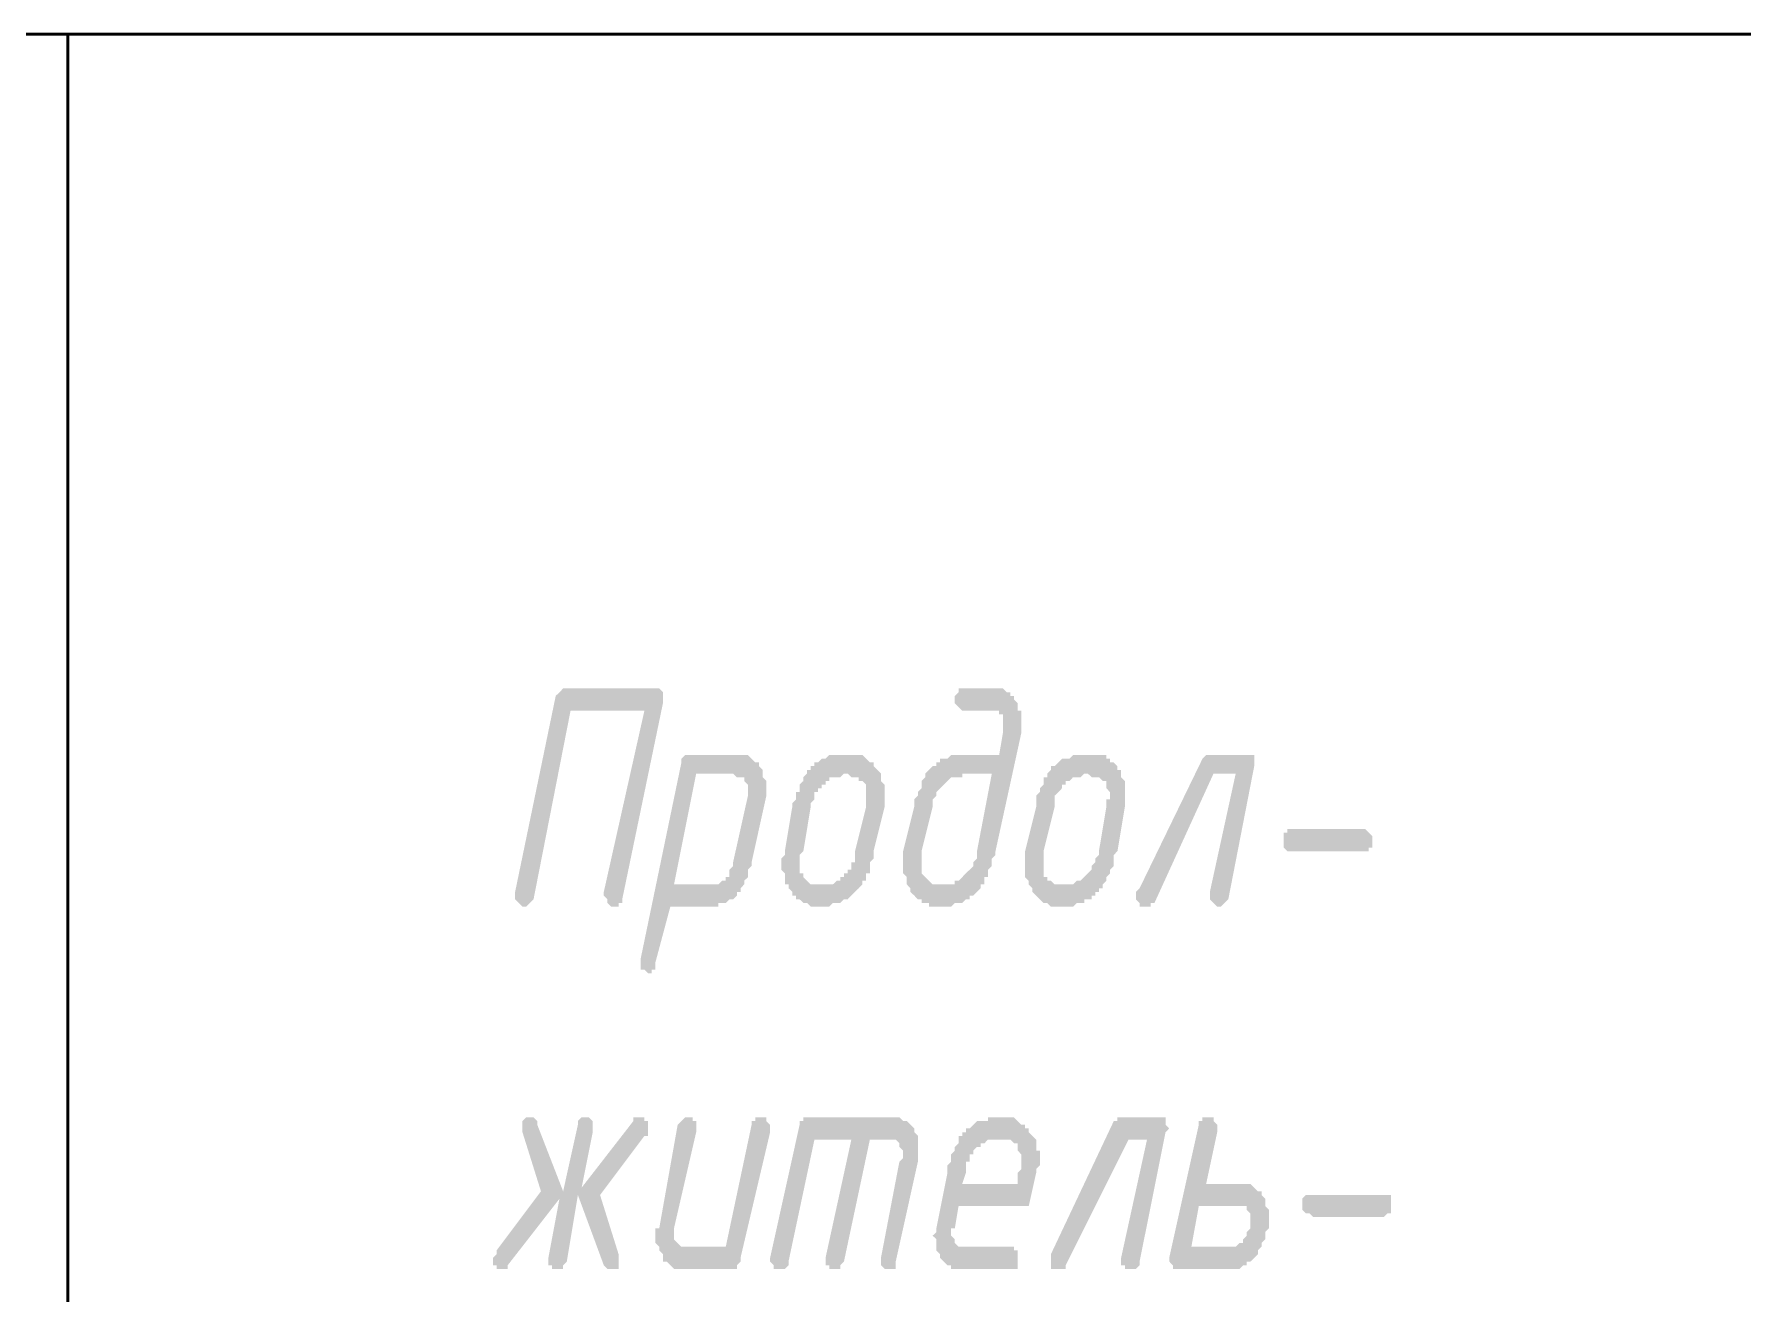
# Model space of a CAD drawing. Header units: millimetres. Extents: x 2279 to 5236, y 896 to 2828.
# Drawn here: x 3882.24 to 3901.82, y 993.18 to 1007.61 of the extents above; entities that cross this region are included whole.
import ezdxf

# ---------------------------------------------------------------- set-up
doc = ezdxf.new("R2010")
doc.units = ezdxf.units.MM
doc.layers.add('PDF _!!ТОНКАЯ', color=7, linetype='Continuous')

msp = doc.modelspace()

# ---------------------------------------------------------------- hatches: boundary and pattern name
at = {"layer": 'PDF _!!ТОНКАЯ', "transparency": 33554559}
for points in [[(3889.232, 999.86), (3888.386, 999.86), (3887.962, 997.7), (3887.92, 997.658), (3887.92, 997.658), (3887.878, 997.616), (3887.878, 997.616), (3887.835, 997.616), (3887.835, 997.616), (3887.793, 997.658), (3887.793, 997.658), (3887.751, 997.7), (3887.751, 997.743), (3887.751, 997.743), (3887.751, 997.785), (3887.751, 997.785), (3888.216, 1000.029), (3888.259, 1000.071), (3888.259, 1000.071), (3888.301, 1000.114), (3888.301, 1000.114), (3888.343, 1000.114), (3889.359, 1000.114), (3889.402, 1000.114), (3889.402, 1000.114), (3889.444, 1000.071), (3889.444, 1000.071), (3889.444, 1000.029), (3889.444, 999.987), (3889.444, 999.944), (3889.444, 999.944), (3888.978, 997.7), (3888.978, 997.658), (3888.936, 997.658), (3888.936, 997.616), (3888.894, 997.616), (3888.894, 997.616), (3888.851, 997.616), (3888.809, 997.658), (3888.809, 997.658), (3888.809, 997.7), (3888.767, 997.743), (3888.767, 997.743), (3888.767, 997.785), (3888.767, 997.785)], [(3896.133, 999.352), (3896.175, 999.352), (3896.175, 999.352), (3896.218, 999.352), (3896.218, 999.309), (3896.218, 999.267), (3896.218, 999.267), (3896.218, 999.225), (3896.218, 999.225), (3895.921, 997.7), (3895.879, 997.658), (3895.879, 997.658), (3895.837, 997.616), (3895.837, 997.616), (3895.794, 997.616), (3895.794, 997.616), (3895.752, 997.658), (3895.752, 997.658), (3895.71, 997.7), (3895.71, 997.743), (3895.71, 997.743), (3895.71, 997.785), (3895.71, 997.785), (3896.006, 999.14), (3895.752, 999.14), (3895.075, 997.658), (3895.032, 997.658), (3895.032, 997.616), (3894.99, 997.616), (3894.99, 997.616), (3894.948, 997.616), (3894.905, 997.616), (3894.905, 997.658), (3894.905, 997.658), (3894.863, 997.7), (3894.863, 997.743), (3894.863, 997.785), (3894.905, 997.827), (3895.625, 999.309), (3895.667, 999.352), (3895.667, 999.352), (3895.71, 999.352), (3895.71, 999.352)], [(3897.445, 998.251), (3896.641, 998.251), (3896.599, 998.251), (3896.599, 998.251), (3896.556, 998.293), (3896.556, 998.293), (3896.556, 998.335), (3896.556, 998.378), (3896.556, 998.42), (3896.556, 998.42), (3896.556, 998.462), (3896.599, 998.462), (3896.599, 998.505), (3896.641, 998.505), (3897.445, 998.505), (3897.488, 998.505), (3897.53, 998.462), (3897.53, 998.462), (3897.572, 998.42), (3897.572, 998.42), (3897.572, 998.378), (3897.572, 998.335), (3897.572, 998.293), (3897.53, 998.293), (3897.53, 998.251), (3897.488, 998.251), (3897.445, 998.251)], [(3888.47, 994.314), (3888.343, 993.552), (3888.301, 993.509), (3888.301, 993.467), (3888.259, 993.467), (3888.259, 993.467), (3888.216, 993.467), (3888.216, 993.467), (3888.174, 993.467), (3888.174, 993.509), (3888.132, 993.509), (3888.132, 993.552), (3888.132, 993.594), (3888.132, 993.594), (3888.132, 993.594), (3888.259, 994.271), (3887.666, 993.509), (3887.666, 993.467), (3887.624, 993.467), (3887.624, 993.467), (3887.581, 993.467), (3887.539, 993.467), (3887.539, 993.509), (3887.497, 993.509), (3887.497, 993.552), (3887.497, 993.594), (3887.497, 993.594), (3887.539, 993.636), (3887.539, 993.679), (3888.047, 994.356), (3887.835, 995.033), (3887.835, 995.076), (3887.835, 995.076), (3887.835, 995.118), (3887.835, 995.16), (3887.835, 995.16), (3887.878, 995.203), (3887.92, 995.203), (3887.92, 995.203), (3887.962, 995.203), (3887.962, 995.203), (3888.005, 995.16), (3888.005, 995.118), (3888.005, 995.118), (3888.301, 994.356), (3888.47, 995.118), (3888.47, 995.16), (3888.47, 995.16), (3888.513, 995.203), (3888.513, 995.203), (3888.555, 995.203), (3888.597, 995.203), (3888.597, 995.203), (3888.64, 995.16), (3888.64, 995.16), (3888.64, 995.118), (3888.64, 995.076), (3888.64, 995.033), (3888.64, 995.033), (3888.513, 994.398), (3889.105, 995.16), (3889.105, 995.203), (3889.148, 995.203), (3889.19, 995.203), (3889.19, 995.203), (3889.232, 995.203), (3889.232, 995.16), (3889.275, 995.16), (3889.275, 995.118), (3889.275, 995.076), (3889.275, 995.033), (3889.275, 994.991), (3889.232, 994.991), (3888.724, 994.314), (3888.936, 993.636), (3888.936, 993.594), (3888.936, 993.594), (3888.936, 993.552), (3888.936, 993.509), (3888.936, 993.467), (3888.894, 993.467), (3888.894, 993.467), (3888.851, 993.467), (3888.809, 993.467), (3888.809, 993.467), (3888.767, 993.509), (3888.767, 993.509), (3888.767, 993.509)], [(3890.46, 995.118), (3890.46, 995.16), (3890.502, 995.16), (3890.502, 995.203), (3890.545, 995.203), (3890.545, 995.203), (3890.587, 995.203), (3890.629, 995.203), (3890.629, 995.16), (3890.629, 995.16), (3890.672, 995.118), (3890.672, 995.076), (3890.672, 995.033), (3890.672, 995.033), (3890.333, 993.594), (3890.333, 993.552), (3890.291, 993.509), (3890.291, 993.467), (3890.248, 993.467), (3890.248, 993.467), (3890.206, 993.467), (3890.206, 993.467), (3889.698, 993.467), (3889.656, 993.467), (3889.613, 993.467), (3889.613, 993.467), (3889.571, 993.467), (3889.529, 993.509), (3889.529, 993.509), (3889.486, 993.552), (3889.486, 993.552), (3889.444, 993.552), (3889.444, 993.594), (3889.444, 993.636), (3889.402, 993.679), (3889.402, 993.679), (3889.402, 993.721), (3889.359, 993.763), (3889.359, 993.806), (3889.359, 993.848), (3889.359, 993.848), (3889.359, 993.89), (3889.359, 993.933), (3889.402, 993.933), (3889.613, 995.118), (3889.656, 995.16), (3889.656, 995.16), (3889.698, 995.203), (3889.698, 995.203), (3889.74, 995.203), (3889.74, 995.203), (3889.783, 995.203), (3889.783, 995.16), (3889.825, 995.16), (3889.825, 995.118), (3889.825, 995.076), (3889.825, 995.033), (3889.825, 995.033), (3889.571, 993.933), (3889.571, 993.933), (3889.571, 993.89), (3889.571, 993.848), (3889.571, 993.848), (3889.571, 993.806), (3889.613, 993.763), (3889.613, 993.763), (3889.656, 993.721), (3889.656, 993.721), (3889.698, 993.721), (3889.74, 993.721), (3889.74, 993.721), (3890.164, 993.721)], [(3891.01, 995.118), (3891.01, 995.16), (3891.053, 995.16), (3891.053, 995.203), (3891.095, 995.203), (3891.095, 995.203), (3892.069, 995.203), (3892.111, 995.203), (3892.111, 995.203), (3892.153, 995.203), (3892.196, 995.16), (3892.196, 995.16), (3892.238, 995.16), (3892.28, 995.118), (3892.28, 995.118), (3892.323, 995.076), (3892.323, 995.033), (3892.323, 995.033), (3892.365, 994.991), (3892.365, 994.949), (3892.365, 994.949), (3892.365, 994.906), (3892.365, 994.864), (3892.365, 994.822), (3892.365, 994.822), (3892.365, 994.779), (3892.365, 994.737), (3892.365, 994.695), (3892.111, 993.552), (3892.111, 993.509), (3892.111, 993.467), (3892.069, 993.467), (3892.069, 993.467), (3892.026, 993.467), (3891.984, 993.467), (3891.984, 993.467), (3891.942, 993.509), (3891.942, 993.509), (3891.942, 993.552), (3891.942, 993.594), (3891.942, 993.594), (3891.942, 993.594), (3892.153, 994.695), (3892.196, 994.737), (3892.196, 994.779), (3892.196, 994.779), (3892.196, 994.822), (3892.153, 994.864), (3892.153, 994.906), (3892.153, 994.906), (3892.111, 994.949), (3892.111, 994.949), (3892.069, 994.949), (3892.026, 994.949), (3892.026, 994.949), (3891.815, 994.949), (3891.518, 993.552), (3891.476, 993.509), (3891.476, 993.467), (3891.476, 993.467), (3891.434, 993.467), (3891.391, 993.467), (3891.391, 993.467), (3891.349, 993.467), (3891.349, 993.509), (3891.307, 993.509), (3891.307, 993.552), (3891.307, 993.594), (3891.307, 993.594), (3891.307, 993.594), (3891.603, 994.949), (3891.18, 994.949), (3890.883, 993.552), (3890.883, 993.509), (3890.841, 993.467), (3890.841, 993.467), (3890.799, 993.467), (3890.799, 993.467), (3890.756, 993.467), (3890.714, 993.467), (3890.714, 993.509), (3890.714, 993.509), (3890.672, 993.552), (3890.672, 993.594), (3890.672, 993.594), (3890.672, 993.594)], [(3895.117, 995.203), (3895.159, 995.203), (3895.202, 995.203), (3895.202, 995.16), (3895.202, 995.16), (3895.202, 995.118), (3895.244, 995.076), (3895.202, 995.033), (3895.202, 995.033), (3894.905, 993.552), (3894.905, 993.509), (3894.863, 993.467), (3894.863, 993.467), (3894.82, 993.467), (3894.82, 993.467), (3894.778, 993.467), (3894.736, 993.467), (3894.736, 993.509), (3894.693, 993.509), (3894.693, 993.552), (3894.693, 993.594), (3894.693, 993.594), (3894.693, 993.594), (3894.99, 994.949), (3894.778, 994.949), (3894.058, 993.509), (3894.058, 993.467), (3894.016, 993.467), (3893.974, 993.467), (3893.974, 993.467), (3893.931, 993.467), (3893.931, 993.467), (3893.889, 993.467), (3893.889, 993.509), (3893.889, 993.552), (3893.889, 993.594), (3893.889, 993.594), (3893.889, 993.636), (3894.609, 995.16), (3894.651, 995.16), (3894.651, 995.203), (3894.693, 995.203), (3894.693, 995.203)], [(3897.699, 994.06), (3896.895, 994.06), (3896.853, 994.102), (3896.81, 994.102), (3896.81, 994.102), (3896.768, 994.144), (3896.768, 994.187), (3896.768, 994.187), (3896.768, 994.229), (3896.768, 994.271), (3896.81, 994.314), (3896.81, 994.314), (3896.853, 994.314), (3896.895, 994.314), (3897.699, 994.314), (3897.742, 994.314), (3897.742, 994.314), (3897.784, 994.314), (3897.784, 994.271), (3897.784, 994.229), (3897.784, 994.187), (3897.784, 994.144), (3897.784, 994.144), (3897.784, 994.102), (3897.742, 994.102), (3897.742, 994.102), (3897.699, 994.06)]]:
    msp.add_hatch(color=256, dxfattribs=at).paths.add_polyline_path(points)
h = msp.add_hatch(color=256, dxfattribs=at)
h.paths.add_polyline_path([(3893.55, 999.606), (3893.254, 998.251), (3893.254, 998.208), (3893.212, 998.166), (3893.212, 998.124), (3893.212, 998.081), (3893.169, 998.039), (3893.169, 997.997), (3893.169, 997.954), (3893.127, 997.954), (3893.127, 997.912), (3893.127, 997.87), (3893.085, 997.87), (3893.085, 997.827), (3893.042, 997.785), (3893.042, 997.785), (3893.042, 997.785), (3893, 997.743), (3892.958, 997.743), (3892.958, 997.7), (3892.915, 997.7), (3892.915, 997.7), (3892.873, 997.658), (3892.831, 997.658), (3892.831, 997.658), (3892.788, 997.658), (3892.746, 997.616), (3892.746, 997.616), (3892.704, 997.616), (3892.661, 997.616), (3892.619, 997.616), (3892.577, 997.616), (3892.577, 997.616), (3892.534, 997.616), (3892.492, 997.616), (3892.492, 997.658), (3892.45, 997.658), (3892.407, 997.658), (3892.407, 997.7), (3892.365, 997.7), (3892.323, 997.743), (3892.323, 997.743), (3892.323, 997.743), (3892.28, 997.785), (3892.28, 997.827), (3892.238, 997.87), (3892.238, 997.87), (3892.238, 997.912), (3892.238, 997.954), (3892.196, 997.997), (3892.196, 998.039), (3892.196, 998.039), (3892.196, 998.081), (3892.196, 998.124), (3892.196, 998.166), (3892.196, 998.166), (3892.196, 998.208), (3892.196, 998.251), (3892.323, 998.759), (3892.323, 998.801), (3892.323, 998.844), (3892.365, 998.886), (3892.365, 998.928), (3892.365, 998.928), (3892.407, 998.971), (3892.407, 999.013), (3892.407, 999.055), (3892.45, 999.098), (3892.45, 999.098), (3892.45, 999.14), (3892.492, 999.182), (3892.492, 999.182), (3892.534, 999.225), (3892.534, 999.225), (3892.577, 999.225), (3892.577, 999.267), (3892.619, 999.267), (3892.619, 999.309), (3892.661, 999.309), (3892.704, 999.309), (3892.704, 999.309), (3892.746, 999.352), (3892.788, 999.352), (3892.788, 999.352), (3892.831, 999.352), (3892.873, 999.352), (3892.915, 999.352), (3892.958, 999.352), (3892.958, 999.352), (3893.296, 999.352), (3893.339, 999.606), (3893.339, 999.648), (3893.339, 999.69), (3893.339, 999.69), (3893.339, 999.733), (3893.339, 999.775), (3893.339, 999.817), (3893.296, 999.817), (3893.296, 999.86), (3893.254, 999.86), (3893.254, 999.86), (3893.212, 999.86), (3893.169, 999.86), (3892.915, 999.86), (3892.873, 999.86), (3892.831, 999.902), (3892.831, 999.902), (3892.788, 999.944), (3892.788, 999.944), (3892.788, 999.987), (3892.788, 1000.029), (3892.831, 1000.071), (3892.831, 1000.071), (3892.831, 1000.114), (3892.873, 1000.114), (3892.915, 1000.114), (3893.254, 1000.114), (3893.254, 1000.114), (3893.296, 1000.114), (3893.339, 1000.114), (3893.339, 1000.114), (3893.381, 1000.071), (3893.423, 1000.071), (3893.423, 1000.029), (3893.466, 1000.029), (3893.466, 999.987), (3893.466, 999.987), (3893.508, 999.944), (3893.508, 999.902), (3893.508, 999.86), (3893.55, 999.86), (3893.55, 999.817), (3893.55, 999.775), (3893.55, 999.733), (3893.55, 999.733), (3893.55, 999.69), (3893.55, 999.648), (3893.55, 999.606)], flags=0)
h.paths.add_polyline_path([(3893.042, 998.251), (3893.212, 999.14), (3892.915, 999.14), (3892.873, 999.14), (3892.873, 999.098), (3892.831, 999.098), (3892.788, 999.098), (3892.788, 999.098), (3892.746, 999.098), (3892.704, 999.055), (3892.704, 999.055), (3892.661, 999.013), (3892.661, 999.013), (3892.619, 998.971), (3892.619, 998.971), (3892.577, 998.928), (3892.577, 998.928), (3892.577, 998.886), (3892.534, 998.844), (3892.534, 998.801), (3892.534, 998.759), (3892.534, 998.759), (3892.407, 998.251), (3892.407, 998.208), (3892.407, 998.166), (3892.407, 998.124), (3892.407, 998.124), (3892.407, 998.081), (3892.407, 998.039), (3892.407, 997.997), (3892.407, 997.997), (3892.45, 997.954), (3892.45, 997.954), (3892.492, 997.912), (3892.492, 997.912), (3892.534, 997.87), (3892.534, 997.87), (3892.577, 997.87), (3892.619, 997.87), (3892.661, 997.87), (3892.661, 997.87), (3892.704, 997.87), (3892.746, 997.87), (3892.788, 997.87), (3892.788, 997.912), (3892.831, 997.912), (3892.831, 997.912), (3892.873, 997.954), (3892.873, 997.954), (3892.915, 997.997), (3892.915, 997.997), (3892.958, 998.039), (3892.958, 998.039), (3893, 998.081), (3893, 998.124), (3893, 998.124), (3893.042, 998.166), (3893.042, 998.208), (3893.042, 998.251)], flags=0)
h = msp.add_hatch(color=256, dxfattribs=at)
h.paths.add_polyline_path([(3889.656, 999.267), (3889.656, 999.309), (3889.698, 999.352), (3889.698, 999.352), (3889.74, 999.352), (3889.74, 999.352), (3890.291, 999.352), (3890.333, 999.352), (3890.375, 999.352), (3890.375, 999.352), (3890.418, 999.352), (3890.46, 999.309), (3890.46, 999.309), (3890.502, 999.267), (3890.502, 999.267), (3890.545, 999.267), (3890.545, 999.225), (3890.587, 999.182), (3890.587, 999.182), (3890.587, 999.14), (3890.587, 999.098), (3890.629, 999.055), (3890.629, 999.013), (3890.629, 998.971), (3890.629, 998.971), (3890.629, 998.928), (3890.629, 998.886), (3890.629, 998.886), (3890.46, 998.124), (3890.46, 998.081), (3890.418, 998.039), (3890.418, 997.997), (3890.418, 997.954), (3890.375, 997.912), (3890.375, 997.87), (3890.375, 997.87), (3890.333, 997.827), (3890.333, 997.785), (3890.291, 997.785), (3890.291, 997.743), (3890.291, 997.743), (3890.248, 997.7), (3890.206, 997.7), (3890.206, 997.7), (3890.164, 997.658), (3890.164, 997.658), (3890.121, 997.658), (3890.079, 997.658), (3890.079, 997.616), (3890.037, 997.616), (3889.994, 997.616), (3889.952, 997.616), (3889.91, 997.616), (3889.529, 997.616), (3889.359, 996.981), (3889.359, 996.938), (3889.359, 996.896), (3889.317, 996.896), (3889.317, 996.854), (3889.275, 996.854), (3889.232, 996.896), (3889.232, 996.896), (3889.19, 996.896), (3889.19, 996.938), (3889.19, 996.981), (3889.19, 996.981), (3889.19, 997.023), (3889.19, 997.023)], flags=0)
h.paths.add_polyline_path([(3889.825, 999.14), (3889.571, 997.87), (3889.994, 997.87), (3889.994, 997.87), (3890.037, 997.87), (3890.079, 997.87), (3890.121, 997.912), (3890.121, 997.912), (3890.164, 997.912), (3890.164, 997.954), (3890.206, 997.954), (3890.206, 997.997), (3890.206, 998.039), (3890.248, 998.081), (3890.248, 998.081), (3890.248, 998.124), (3890.418, 998.886), (3890.418, 998.928), (3890.418, 998.928), (3890.418, 998.971), (3890.418, 999.013), (3890.418, 999.013), (3890.375, 999.055), (3890.375, 999.055), (3890.375, 999.098), (3890.333, 999.098), (3890.291, 999.098), (3890.248, 999.14), (3890.248, 999.14)], flags=0)
h = msp.add_hatch(color=256, dxfattribs=at)
h.paths.add_polyline_path([(3890.841, 998.251), (3890.926, 998.759), (3890.926, 998.801), (3890.968, 998.844), (3890.968, 998.886), (3890.968, 998.928), (3891.01, 998.928), (3891.01, 998.971), (3891.01, 999.013), (3891.053, 999.055), (3891.053, 999.098), (3891.053, 999.098), (3891.095, 999.14), (3891.095, 999.182), (3891.137, 999.182), (3891.137, 999.225), (3891.137, 999.225), (3891.18, 999.225), (3891.18, 999.267), (3891.222, 999.267), (3891.264, 999.309), (3891.264, 999.309), (3891.307, 999.309), (3891.307, 999.309), (3891.349, 999.352), (3891.391, 999.352), (3891.434, 999.352), (3891.434, 999.352), (3891.476, 999.352), (3891.518, 999.352), (3891.561, 999.352), (3891.603, 999.352), (3891.603, 999.352), (3891.645, 999.352), (3891.688, 999.352), (3891.688, 999.352), (3891.73, 999.352), (3891.772, 999.309), (3891.772, 999.309), (3891.815, 999.267), (3891.857, 999.267), (3891.857, 999.225), (3891.857, 999.225), (3891.899, 999.182), (3891.899, 999.182), (3891.942, 999.14), (3891.942, 999.098), (3891.942, 999.055), (3891.942, 999.055), (3891.984, 999.013), (3891.984, 998.971), (3891.984, 998.928), (3891.984, 998.886), (3891.984, 998.886), (3891.984, 998.844), (3891.984, 998.801), (3891.984, 998.759), (3891.984, 998.759), (3891.857, 998.251), (3891.857, 998.208), (3891.857, 998.166), (3891.815, 998.124), (3891.815, 998.081), (3891.815, 998.039), (3891.815, 997.997), (3891.772, 997.997), (3891.772, 997.954), (3891.772, 997.912), (3891.73, 997.912), (3891.73, 997.87), (3891.73, 997.87), (3891.688, 997.827), (3891.688, 997.827), (3891.645, 997.785), (3891.645, 997.785), (3891.603, 997.743), (3891.603, 997.743), (3891.561, 997.7), (3891.561, 997.7), (3891.518, 997.7), (3891.476, 997.658), (3891.476, 997.658), (3891.434, 997.658), (3891.391, 997.658), (3891.349, 997.616), (3891.349, 997.616), (3891.307, 997.616), (3891.264, 997.616), (3891.222, 997.616), (3891.222, 997.616), (3891.18, 997.616), (3891.137, 997.616), (3891.137, 997.616), (3891.095, 997.658), (3891.053, 997.658), (3891.053, 997.658), (3891.01, 997.7), (3890.968, 997.7), (3890.968, 997.743), (3890.926, 997.743), (3890.926, 997.743), (3890.926, 997.785), (3890.883, 997.827), (3890.883, 997.87), (3890.841, 997.87), (3890.841, 997.912), (3890.841, 997.954), (3890.841, 997.997), (3890.799, 998.039), (3890.799, 998.039), (3890.799, 998.081), (3890.799, 998.124), (3890.799, 998.166), (3890.799, 998.166), (3890.841, 998.208), (3890.841, 998.251)], flags=0)
h.paths.add_polyline_path([(3891.645, 998.251), (3891.772, 998.759), (3891.772, 998.801), (3891.772, 998.844), (3891.772, 998.844), (3891.772, 998.886), (3891.772, 998.928), (3891.772, 998.971), (3891.772, 998.971), (3891.772, 999.013), (3891.73, 999.055), (3891.73, 999.055), (3891.688, 999.055), (3891.688, 999.098), (3891.645, 999.098), (3891.645, 999.098), (3891.603, 999.098), (3891.561, 999.14), (3891.518, 999.14), (3891.518, 999.14), (3891.476, 999.098), (3891.434, 999.098), (3891.391, 999.098), (3891.391, 999.098), (3891.349, 999.098), (3891.349, 999.055), (3891.307, 999.055), (3891.307, 999.013), (3891.264, 999.013), (3891.264, 998.971), (3891.222, 998.971), (3891.222, 998.928), (3891.18, 998.928), (3891.18, 998.886), (3891.18, 998.844), (3891.137, 998.801), (3891.137, 998.759), (3891.137, 998.759), (3891.053, 998.251), (3891.01, 998.208), (3891.01, 998.166), (3891.01, 998.124), (3891.01, 998.124), (3891.01, 998.081), (3891.01, 998.039), (3891.01, 997.997), (3891.053, 997.997), (3891.053, 997.954), (3891.053, 997.954), (3891.095, 997.912), (3891.095, 997.912), (3891.137, 997.87), (3891.18, 997.87), (3891.222, 997.87), (3891.222, 997.87), (3891.264, 997.87), (3891.307, 997.87), (3891.307, 997.87), (3891.349, 997.87), (3891.391, 997.87), (3891.434, 997.912), (3891.434, 997.912), (3891.476, 997.912), (3891.476, 997.954), (3891.518, 997.954), (3891.518, 997.997), (3891.561, 997.997), (3891.561, 998.039), (3891.603, 998.039), (3891.603, 998.081), (3891.603, 998.124), (3891.645, 998.124), (3891.645, 998.166), (3891.645, 998.208), (3891.645, 998.251)], flags=0)
h = msp.add_hatch(color=256, dxfattribs=at)
h.paths.add_polyline_path([(3893.593, 998.251), (3893.72, 998.759), (3893.72, 998.801), (3893.72, 998.844), (3893.72, 998.886), (3893.762, 998.928), (3893.762, 998.928), (3893.762, 998.971), (3893.804, 999.013), (3893.804, 999.055), (3893.804, 999.098), (3893.847, 999.098), (3893.847, 999.14), (3893.889, 999.182), (3893.889, 999.182), (3893.889, 999.225), (3893.931, 999.225), (3893.931, 999.225), (3893.974, 999.267), (3893.974, 999.267), (3894.016, 999.309), (3894.058, 999.309), (3894.058, 999.309), (3894.101, 999.309), (3894.143, 999.352), (3894.143, 999.352), (3894.185, 999.352), (3894.228, 999.352), (3894.27, 999.352), (3894.27, 999.352), (3894.312, 999.352), (3894.355, 999.352), (3894.397, 999.352), (3894.439, 999.352), (3894.439, 999.352), (3894.482, 999.352), (3894.524, 999.352), (3894.524, 999.309), (3894.566, 999.309), (3894.566, 999.267), (3894.609, 999.267), (3894.651, 999.225), (3894.651, 999.225), (3894.651, 999.182), (3894.693, 999.182), (3894.693, 999.14), (3894.693, 999.098), (3894.736, 999.055), (3894.736, 999.055), (3894.736, 999.013), (3894.736, 998.971), (3894.736, 998.928), (3894.736, 998.886), (3894.736, 998.886), (3894.736, 998.844), (3894.736, 998.801), (3894.736, 998.759), (3894.736, 998.759), (3894.651, 998.251), (3894.609, 998.208), (3894.609, 998.166), (3894.609, 998.124), (3894.609, 998.081), (3894.566, 998.039), (3894.566, 997.997), (3894.566, 997.997), (3894.524, 997.954), (3894.524, 997.912), (3894.524, 997.912), (3894.482, 997.87), (3894.482, 997.87), (3894.482, 997.827), (3894.439, 997.827), (3894.439, 997.785), (3894.397, 997.785), (3894.397, 997.743), (3894.355, 997.743), (3894.355, 997.7), (3894.312, 997.7), (3894.27, 997.7), (3894.27, 997.658), (3894.228, 997.658), (3894.185, 997.658), (3894.185, 997.658), (3894.143, 997.616), (3894.101, 997.616), (3894.058, 997.616), (3894.016, 997.616), (3894.016, 997.616), (3893.974, 997.616), (3893.931, 997.616), (3893.931, 997.616), (3893.889, 997.616), (3893.847, 997.658), (3893.847, 997.658), (3893.804, 997.658), (3893.762, 997.7), (3893.762, 997.7), (3893.72, 997.743), (3893.72, 997.743), (3893.72, 997.743), (3893.677, 997.785), (3893.677, 997.827), (3893.635, 997.87), (3893.635, 997.87), (3893.635, 997.912), (3893.593, 997.954), (3893.593, 997.997), (3893.593, 998.039), (3893.593, 998.039), (3893.593, 998.081), (3893.593, 998.124), (3893.593, 998.166), (3893.593, 998.166), (3893.593, 998.208), (3893.593, 998.251)], flags=0)
h.paths.add_polyline_path([(3894.439, 998.251), (3894.524, 998.759), (3894.524, 998.801), (3894.524, 998.844), (3894.566, 998.844), (3894.566, 998.886), (3894.566, 998.928), (3894.524, 998.971), (3894.524, 998.971), (3894.524, 999.013), (3894.524, 999.055), (3894.482, 999.055), (3894.482, 999.055), (3894.439, 999.098), (3894.439, 999.098), (3894.397, 999.098), (3894.355, 999.098), (3894.312, 999.14), (3894.312, 999.14), (3894.27, 999.14), (3894.228, 999.098), (3894.228, 999.098), (3894.185, 999.098), (3894.143, 999.098), (3894.143, 999.098), (3894.101, 999.055), (3894.058, 999.055), (3894.058, 999.013), (3894.016, 999.013), (3894.016, 998.971), (3894.016, 998.971), (3893.974, 998.928), (3893.974, 998.928), (3893.931, 998.886), (3893.931, 998.844), (3893.931, 998.801), (3893.931, 998.759), (3893.931, 998.759), (3893.804, 998.251), (3893.804, 998.208), (3893.804, 998.166), (3893.804, 998.124), (3893.804, 998.124), (3893.804, 998.081), (3893.804, 998.039), (3893.804, 997.997), (3893.804, 997.997), (3893.804, 997.954), (3893.847, 997.954), (3893.847, 997.912), (3893.889, 997.912), (3893.931, 997.87), (3893.931, 997.87), (3893.974, 997.87), (3894.016, 997.87), (3894.016, 997.87), (3894.058, 997.87), (3894.101, 997.87), (3894.143, 997.87), (3894.143, 997.87), (3894.185, 997.912), (3894.228, 997.912), (3894.228, 997.912), (3894.27, 997.954), (3894.27, 997.954), (3894.312, 997.997), (3894.312, 997.997), (3894.355, 998.039), (3894.355, 998.039), (3894.355, 998.081), (3894.397, 998.124), (3894.397, 998.124), (3894.397, 998.166), (3894.439, 998.208), (3894.439, 998.251)], flags=0)
h = msp.add_hatch(color=256, dxfattribs=at)
h.paths.add_polyline_path([(3893.508, 994.568), (3893.55, 994.61), (3893.55, 994.652), (3893.55, 994.695), (3893.55, 994.737), (3893.55, 994.737), (3893.55, 994.779), (3893.508, 994.822), (3893.508, 994.822), (3893.508, 994.864), (3893.508, 994.906), (3893.466, 994.906), (3893.466, 994.906), (3893.423, 994.949), (3893.381, 994.949), (3893.339, 994.949), (3893.339, 994.949), (3893.296, 994.949), (3893.254, 994.949), (3893.254, 994.949), (3893.212, 994.949), (3893.169, 994.949), (3893.127, 994.906), (3893.127, 994.906), (3893.085, 994.906), (3893.085, 994.864), (3893.042, 994.864), (3893.042, 994.864), (3893, 994.822), (3893, 994.779), (3892.958, 994.779), (3892.958, 994.737), (3892.958, 994.695), (3892.915, 994.695), (3892.915, 994.652), (3892.915, 994.61), (3892.915, 994.568), (3892.873, 994.441), (3893.508, 994.441)], flags=0)
h.paths.add_polyline_path([(3893.72, 994.568), (3893.635, 994.187), (3892.831, 994.187), (3892.788, 993.933), (3892.746, 993.933), (3892.746, 993.89), (3892.746, 993.848), (3892.746, 993.848), (3892.788, 993.806), (3892.788, 993.763), (3892.788, 993.763), (3892.831, 993.721), (3892.831, 993.721), (3892.873, 993.721), (3892.915, 993.721), (3892.915, 993.721), (3893.423, 993.721), (3893.466, 993.721), (3893.466, 993.679), (3893.508, 993.679), (3893.508, 993.636), (3893.508, 993.594), (3893.508, 993.594), (3893.508, 993.552), (3893.508, 993.509), (3893.508, 993.467), (3893.466, 993.467), (3893.423, 993.467), (3893.423, 993.467), (3892.873, 993.467), (3892.831, 993.467), (3892.831, 993.467), (3892.788, 993.467), (3892.746, 993.467), (3892.746, 993.509), (3892.704, 993.509), (3892.661, 993.552), (3892.661, 993.552), (3892.661, 993.552), (3892.619, 993.594), (3892.619, 993.636), (3892.577, 993.679), (3892.577, 993.679), (3892.577, 993.721), (3892.577, 993.763), (3892.577, 993.806), (3892.534, 993.848), (3892.534, 993.848), (3892.577, 993.89), (3892.577, 993.933), (3892.577, 993.933), (3892.704, 994.568), (3892.704, 994.61), (3892.704, 994.652), (3892.746, 994.695), (3892.746, 994.737), (3892.746, 994.779), (3892.788, 994.822), (3892.788, 994.864), (3892.788, 994.864), (3892.831, 994.906), (3892.831, 994.949), (3892.831, 994.991), (3892.873, 994.991), (3892.873, 995.033), (3892.915, 995.033), (3892.915, 995.076), (3892.958, 995.076), (3892.958, 995.076), (3893, 995.118), (3893, 995.118), (3893.042, 995.16), (3893.085, 995.16), (3893.085, 995.16), (3893.127, 995.16), (3893.169, 995.16), (3893.169, 995.203), (3893.212, 995.203), (3893.254, 995.203), (3893.296, 995.203), (3893.339, 995.203), (3893.339, 995.203), (3893.381, 995.203), (3893.423, 995.203), (3893.423, 995.203), (3893.466, 995.203), (3893.508, 995.16), (3893.508, 995.16), (3893.55, 995.118), (3893.593, 995.118), (3893.593, 995.076), (3893.635, 995.076), (3893.635, 995.076), (3893.635, 995.033), (3893.677, 994.991), (3893.677, 994.991), (3893.72, 994.949), (3893.72, 994.906), (3893.72, 994.864), (3893.72, 994.822), (3893.762, 994.822), (3893.762, 994.779), (3893.762, 994.737), (3893.762, 994.695), (3893.762, 994.695), (3893.762, 994.652), (3893.72, 994.61), (3893.72, 994.568)], flags=0)
h = msp.add_hatch(color=256, dxfattribs=at)
h.paths.add_polyline_path([(3895.371, 993.467), (3895.329, 993.467), (3895.286, 993.467), (3895.286, 993.509), (3895.286, 993.509), (3895.244, 993.552), (3895.244, 993.594), (3895.244, 993.594), (3895.244, 993.594), (3895.583, 995.118), (3895.583, 995.16), (3895.625, 995.16), (3895.625, 995.203), (3895.667, 995.203), (3895.667, 995.203), (3895.71, 995.203), (3895.752, 995.203), (3895.752, 995.16), (3895.752, 995.16), (3895.794, 995.118), (3895.794, 995.076), (3895.794, 995.033), (3895.794, 995.033), (3895.667, 994.441), (3896.048, 994.441), (3896.091, 994.441), (3896.133, 994.441), (3896.133, 994.441), (3896.175, 994.441), (3896.218, 994.398), (3896.218, 994.398), (3896.26, 994.356), (3896.302, 994.356), (3896.302, 994.356), (3896.302, 994.314), (3896.345, 994.271), (3896.345, 994.229), (3896.345, 994.229), (3896.345, 994.187), (3896.387, 994.144), (3896.387, 994.102), (3896.387, 994.06), (3896.387, 994.06), (3896.387, 994.017), (3896.387, 993.975), (3896.387, 993.933), (3896.345, 993.89), (3896.345, 993.848), (3896.345, 993.848), (3896.345, 993.806), (3896.302, 993.763), (3896.302, 993.721), (3896.26, 993.679), (3896.26, 993.679), (3896.26, 993.636), (3896.218, 993.594), (3896.218, 993.594), (3896.175, 993.552), (3896.175, 993.552), (3896.133, 993.552), (3896.133, 993.509), (3896.091, 993.509), (3896.091, 993.509), (3896.048, 993.467), (3896.006, 993.467), (3895.964, 993.467), (3895.964, 993.467), (3895.921, 993.467), (3895.879, 993.467), (3895.837, 993.467)], flags=0)
h.paths.add_polyline_path([(3896.006, 994.187), (3895.583, 994.187), (3895.498, 993.721), (3895.921, 993.721), (3895.921, 993.721), (3895.964, 993.721), (3896.006, 993.721), (3896.006, 993.721), (3896.048, 993.763), (3896.048, 993.763), (3896.091, 993.763), (3896.091, 993.806), (3896.133, 993.848), (3896.133, 993.848), (3896.133, 993.89), (3896.175, 993.933), (3896.175, 993.933), (3896.175, 993.975), (3896.175, 994.017), (3896.175, 994.06), (3896.175, 994.06), (3896.175, 994.102), (3896.133, 994.144), (3896.133, 994.144), (3896.133, 994.187), (3896.091, 994.187), (3896.048, 994.187), (3896.048, 994.187), (3896.006, 994.187)], flags=0)

# ---------------------------------------------------------------- linework, layer by layer
at = {"layer": 'PDF _!!ТОНКАЯ', "lineweight": 50}
for points in [[(3942.616, 898.637), (3645.638, 898.637), (3645.638, 1007.607), (3942.616, 1007.607), (3942.616, 977.634), (3645.638, 977.634)], [(3882.628, 1007.607), (3882.628, 898.637)]]:
    msp.add_lwpolyline(points, dxfattribs=at)

doc.saveas('drawing.dxf')
